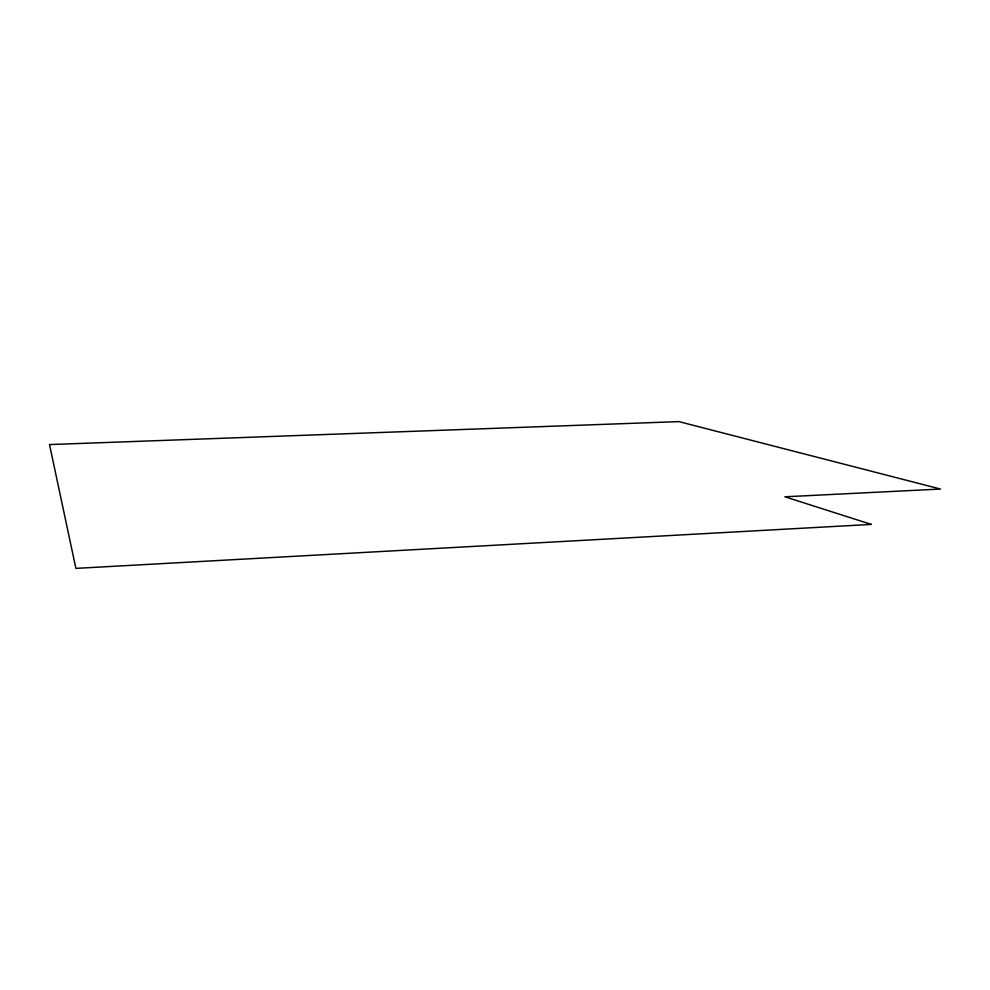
<?xml version="1.0" encoding="UTF-8"?>
<svg xmlns="http://www.w3.org/2000/svg" width="990" height="990" viewBox="0 0 990 990"><rect width="100%" height="100%" fill="white"/><g stroke="black" fill="none" stroke-linecap="round" stroke-linejoin="round"><path stroke-width="1.49" d="M871.311 524.403L75.896 568.384L49.5 444.572L678.905 421.616L940.5 489.048L784.897 496.794L871.311 524.403"/></g></svg>
